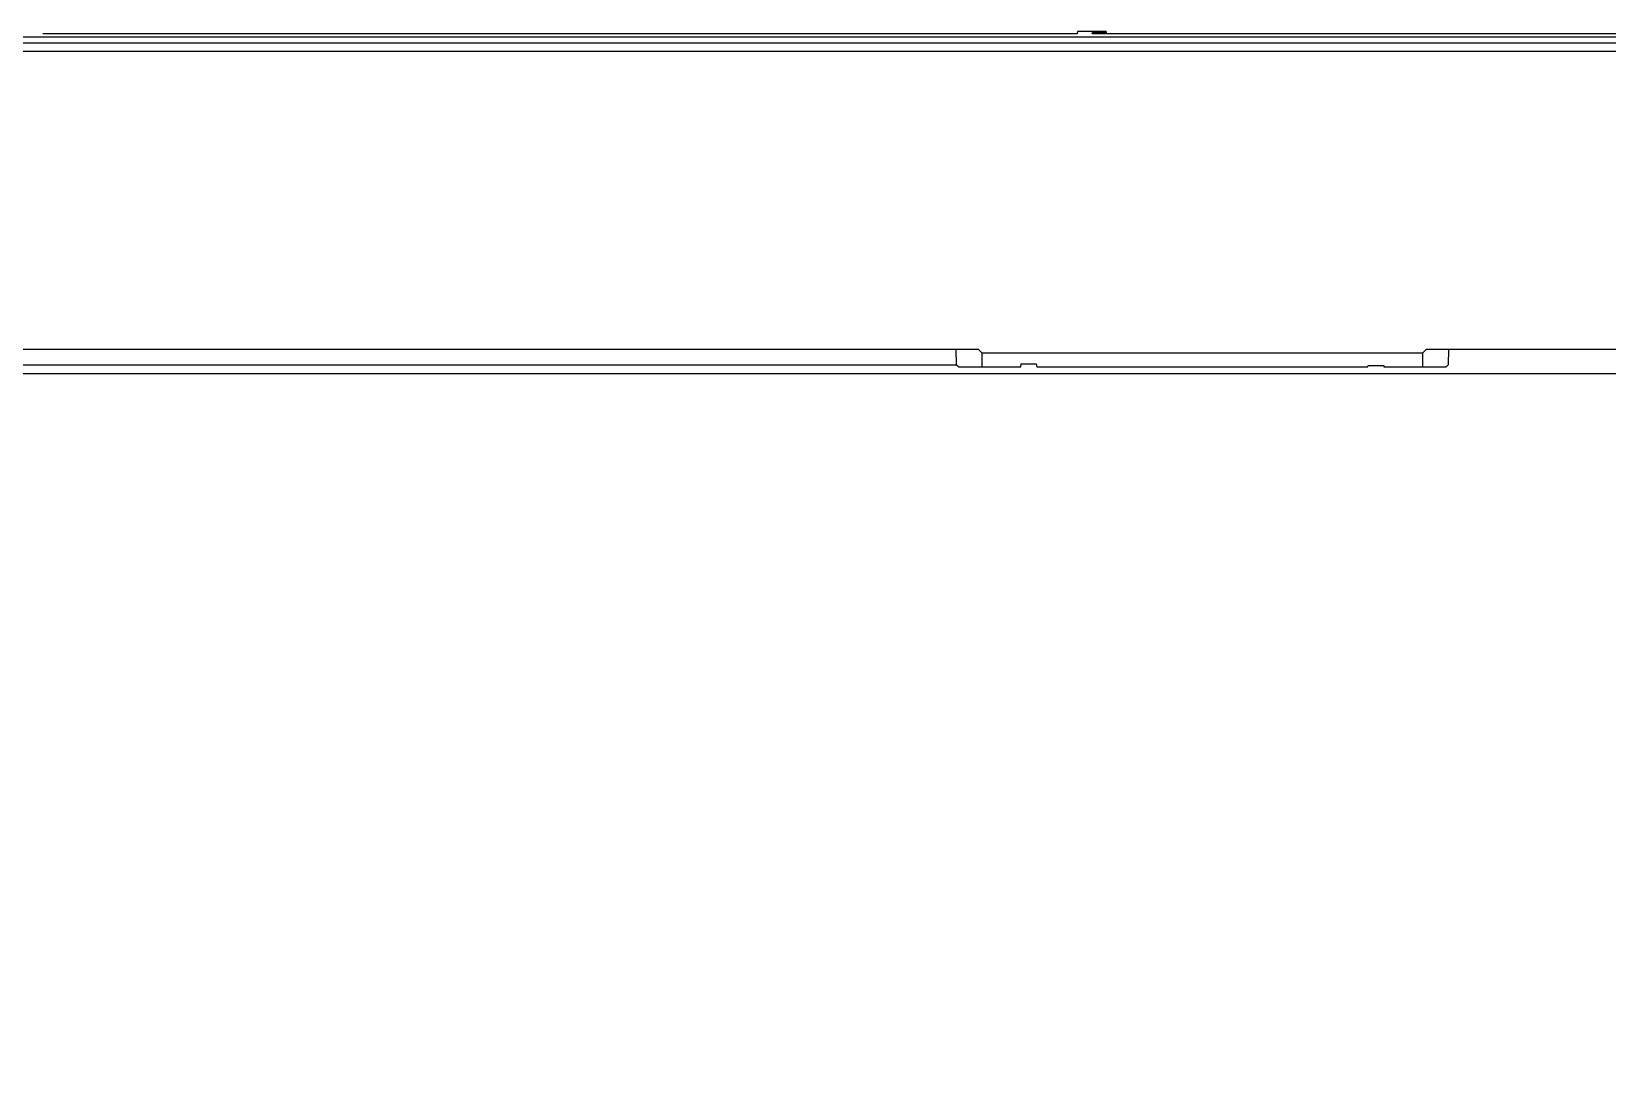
# Model space of a CAD drawing. Header units: millimetres. Extents: x -56261 to 196039, y 9480 to 100001.
# Drawn here: x 33832.5 to 33919.3, y 95680.4 to 95737.8 of the extents above; entities that cross this region are included whole.
import ezdxf

# ---------------------------------------------------------------- set-up
doc = ezdxf.new("R2010")
doc.units = ezdxf.units.MM
doc.set_wipeout_variables(frame=1)
doc.layers.add('SS-AIRCON', color=5, linetype='Continuous')
doc.layers.add('SS-TEXT', color=7, linetype='Continuous')

# ---------------------------------------------------------------- blocks, each defined once
blk = doc.blocks.new('I48T')
at = {"layer": 'SS-AIRCON', "color": 0, "linetype": 'Continuous'}
for p, q in [((-655.0008, 25.97448), (655.0014, 25.97448)), ((-324.6422, 25.42128), (-324.8107, 25.25284)), ((-319.6456, 25.42128), (-324.6422, 25.42128)), ((-322.7904, 25.42128), (-322.7904, 24.29566)), ((-319.6278, 25.31432), (-319.6456, 25.42128)), ((-318.3544, 25.42128), (-318.3722, 25.31432)), ((-291.6456, 25.42128), (-318.3544, 25.42128)), ((-291.6049, 25.17644), (-291.6456, 25.42128)), ((-290.3544, 25.42128), (-290.3952, 25.17644)), ((-285.3578, 25.42128), (-290.3544, 25.42128)), ((-287.2097, 24.29566), (-287.2097, 25.42128)), ((-285.1894, 25.25284), (-285.3578, 25.42128)), ((-324.8467, 24.00741), (-324.8107, 25.25284)), ((-322.7904, 24.29566), (-323.0786, 24.00739)), ((-287.2097, 24.29566), (-322.7904, 24.29566)), ((-318.3722, 25.31432), (-319.6278, 25.31432)), ((-290.3952, 25.17644), (-291.6049, 25.17644)), ((-286.9214, 24.00739), (-287.2097, 24.29566)), ((-19.8107, 25.25284), (-285.1894, 25.25284)), ((-285.1894, 25.25284), (-285.1534, 24.00741)), ((-323.0786, 24.00741), (-594.9715, 24.00741)), ((-18.0786, 24.00741), (-286.9214, 24.00741)), ((-637.5, 0), (637.5, 0)), ((599.9006, -0.68208), (-599.9007, -0.68208)), ((578.5326, -1.18017), (-578.5326, -1.18017)), ((-379.5155, -1.40267), (-296.1156, -1.40267)), ((-296.1337, -1.53206), (-297.2662, -1.53379)), ((-297.2662, -1.53379), (-297.2571, -1.59899)), ((-297.2571, -1.59899), (-294.943, -1.59899)), ((-296.1156, -1.40267), (-296.1337, -1.53206)), ((-294.943, -1.59899), (-294.9155, -1.40267)), ((-294.9155, -1.40267), (-211.5156, -1.40267))]:
    blk.add_line(p, q, dxfattribs=at)
for points in [[(-319.6266, 25.31028), (-319.6266, 25.31028, -0.057597546), (-319.6266, 25.31028, -0.053519332), (-319.6267, 25.3103, -0.04547189), (-319.6267, 25.31033, -0.036991767), (-319.6268, 25.31037, -0.029256549), (-319.6268, 25.31041, -0.023322873), (-319.6269, 25.31047, -0.018573619), (-319.6269, 25.31053, -0.015101145), (-319.6269, 25.3106, -0.012345434), (-319.627, 25.31068, -0.01030529), (-319.627, 25.31077, -0.00864586), (-319.6271, 25.31087, -0.007382862), (-319.6271, 25.31098, -0.006338753), (-319.6272, 25.3111, -0.005529217), (-319.6272, 25.31123, -0.004817242), (-319.6273, 25.31136, -0.004237305), (-319.6273, 25.3115, -0.003790267), (-319.6274, 25.31166, -0.003459209), (-319.6274, 25.31182, -0.003011297), (-319.6275, 25.31199, -0.002557139), (-319.6275, 25.31217, -0.002567188), (-319.6276, 25.31236, -0.002760434), (-319.6276, 25.31257, -0.00189483), (-319.6277, 25.31276, -0.000623621), (-319.6277, 25.31295, -0.002419118), (-319.6278, 25.3132, -0.003570868), (-319.6279, 25.31362, -0.001541172), (-319.628, 25.31419, -0.000773834)], [(-318.3721, 25.31419), (-318.3721, 25.31393, -0.001260986), (-318.3722, 25.31368, -0.00134504), (-318.3722, 25.31344, -0.001443795), (-318.3723, 25.3132, -0.001551661), (-318.3723, 25.31298, -0.001676107), (-318.3724, 25.31276, -0.001809899), (-318.3725, 25.31256, -0.001966456), (-318.3725, 25.31236, -0.002137105), (-318.3726, 25.31217, -0.002338796), (-318.3726, 25.31199, -0.002560943), (-318.3727, 25.31182, -0.002825343), (-318.3727, 25.31166, -0.003118606), (-318.3728, 25.3115, -0.00347787), (-318.3728, 25.31136, -0.00388864), (-318.3728, 25.31123, -0.004375342), (-318.3729, 25.3111, -0.004911956), (-318.3729, 25.31098, -0.005666088), (-318.373, 25.31087, -0.006646961), (-318.373, 25.31077, -0.007538735), (-318.3731, 25.31068, -0.008175233), (-318.3731, 25.3106, -0.010650976), (-318.3732, 25.31053, -0.015556443), (-318.3732, 25.31047, -0.014821048), (-318.3733, 25.31041, -0.005718431), (-318.3733, 25.31037, -0.026765549), (-318.3733, 25.31033, -0.071557789), (-318.3734, 25.3103, -0.049828436), (-318.3735, 25.31028, -0.029808347)], [(-297.2689, -1.40267), (-297.2689, -1.41024, 0.000138941), (-297.2688, -1.41765, 0.0001449), (-297.2687, -1.4249, 0.000151706), (-297.2686, -1.43198, 0.000159887), (-297.2686, -1.43887, 0.000169176), (-297.2685, -1.44556, 0.000178784), (-297.2684, -1.45205, 0.000190088), (-297.2683, -1.45833, 0.000202317), (-297.2682, -1.46439, 0.000216813), (-297.2682, -1.47021, 0.000232338), (-297.2681, -1.4758, 0.000250969), (-297.268, -1.48116, 0.000270999), (-297.2679, -1.48626, 0.000295766), (-297.2678, -1.49111, 0.000323046), (-297.2677, -1.4957, 0.000355673), (-297.2676, -1.50004, 0.000390172), (-297.2675, -1.50412, 0.000439215), (-297.2674, -1.50794, 0.000500443), (-297.2673, -1.51149, 0.000556108), (-297.2672, -1.51478, 0.000593252), (-297.2671, -1.5178, 0.000745562), (-297.267, -1.52058, 0.001038484), (-297.2669, -1.52312, 0.000991568), (-297.2668, -1.52535, 0.000446682), (-297.2667, -1.52724, 0.001717993), (-297.2666, -1.52911, 0.004608837), (-297.2664, -1.5313, 0.003899315), (-297.2662, -1.53375, 0.002870246)]]:
    blk.add_lwpolyline(points, format="xyb", dxfattribs=at)
blk = doc.blocks.new('A$C43DE16F2')
blk.add_wipeout([(0, 14550), (0, 0), (29100, 0), (29100, 14550)]).dxf.layer = 'SS-TEXT'
at = {"layer": 'SS-TEXT', "linetype": 'Continuous', "xscale": 1.577261091527505, "yscale": 1.577261091527505, "zscale": 1.577261091527505, "rotation": 180}
blk.add_blockref('I48T', (11081.92, 7128.46), dxfattribs=at)

msp = doc.modelspace()

# ---------------------------------------------------------------- block references
at = {"layer": 'SS-TEXT', "xscale": 0.4331186193392458, "yscale": 0.4331186193392458, "zscale": 0.4331186193392458}
msp.add_blockref('A$C43DE16F2', (28888.861, 92649.191), dxfattribs=at)

doc.saveas('drawing.dxf')
